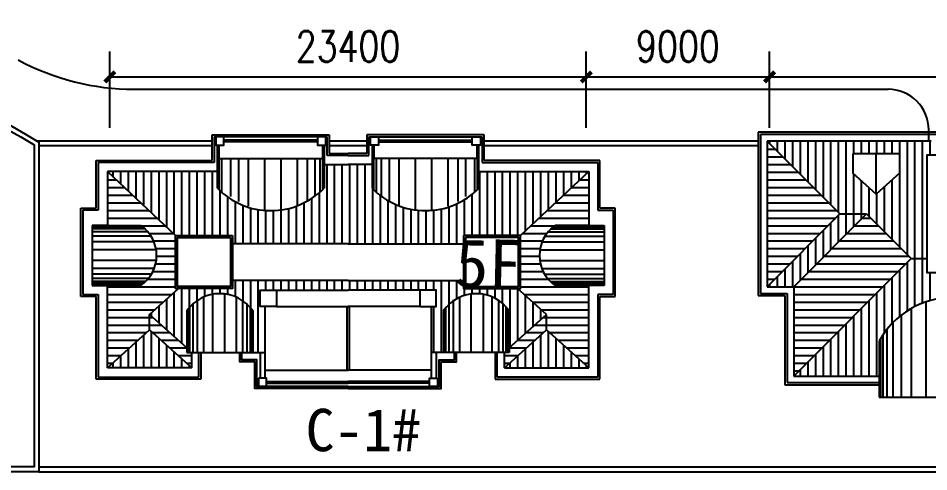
# Model space of a CAD drawing. Extents: x 225694 to 1397201, y -46174 to 794826.
# Drawn here: x 599084 to 643804, y 234669 to 256937 of the extents above; entities that cross this region are included whole.
import ezdxf
from ezdxf.enums import TextEntityAlignment as Align

# ---------------------------------------------------------------- set-up
doc = ezdxf.new("R2010")
doc.units = 0
doc.header["$LTSCALE"] = 0.5
doc.header["$MEASUREMENT"] = 0
for name, color, linetype in [('KJ', 8, 'Continuous'), ('PUB_DIM', 3, 'Continuous'), ('WINDOW', 3, 'Continuous'), ('ZJ', 7, 'Continuous'), ('屋顶', 135, 'Continuous'), ('路', 40, 'Continuous')]:
    doc.layers.add(name, color=color, linetype=linetype)
doc.styles.add('DIM_FONT', font='SIMPLEX.shx', dxfattribs={"width": 0.8})
doc.styles.add('等线体', font='')
doc.styles.get('等线体').set_extended_font_data('黑体')
doc.dimstyles.new('DIMN500', dxfattribs={"dimscale": 5, "dimtxt": 300, "dimasz": 100, "dimexe": 250, "dimexo": 300, "dimgap": 150, "dimtad": 1, "dimdec": 0, "dimzin": 0, "dimdsep": 46, "dimtxsty": 'DIM_FONT', "dimcen": 0.09, "dimclrt": 7, "dimazin": 2, "dimtfac": 1, "dimtdec": 0, "dimtix": 1, "dimtmove": 2, "dimatfit": 3, "dimfxl": 1, "dimtolj": 1, "dimtzin": 0, "dimarcsym": 0})

# ---------------------------------------------------------------- blocks, each defined once
blk = doc.blocks.new('c1w')
at = {"layer": 'KJ'}
h = blk.add_hatch(dxfattribs=at)
h.set_pattern_fill('LINE', color=256, scale=3000, angle=90, style=0)
h.paths.add_polyline_path([(953865, 177981), (953865, 179141), (952685, 179141), (951505, 179141), (951505, 177981, -0.419621), (946265, 177981), (946265, 178801), (940865, 178801), (944216, 175656), (947016, 175656), (947016, 175256), (952685, 175256), (958353, 175256), (958353, 175656), (961153, 175656), (964505, 178801), (959105, 178801), (959105, 177981, -0.419621)])
h.paths.add_polyline_path([(960605, 171962), (960605, 170144), (962435, 171779), (961013, 173056), (958353, 173056), (958353, 173456), (952685, 173456), (947016, 173456), (947016, 173056), (944356, 173056), (942935, 171779), (944765, 170144), (944765, 171962, -0.520128), (948005, 171962), (948005, 169911), (948205, 169911), (948605, 169911), (948605, 172181), (948365, 172181), (948365, 172981), (949165, 172981), (952685, 172981), (956205, 172981), (957005, 172981), (957005, 172181), (956765, 172181), (956765, 169911), (957365, 169911), (957365, 171962, -0.520128)])
h.paths.add_polyline_path([(964505, 169161), (962435, 171029), (960365, 169161)])
h.paths.add_polyline_path([(945005, 169161), (942935, 171029), (940865, 169161)])
h = blk.add_hatch(dxfattribs=at)
h.set_pattern_fill('LINE', color=256, scale=3000, style=0)
h.paths.add_polyline_path([(944216, 175656), (940865, 178801), (940865, 176151), (942515, 176151, -0.52381), (942515, 173211), (940865, 173211), (940865, 169161), (942935, 171029), (942935, 171779), (944356, 173056), (944216, 173056)])
h.paths.add_polyline_path([(942935, 171779), (942935, 171029), (945005, 169161), (945005, 169911), (944765, 169911), (944765, 170144)])
h.paths.add_polyline_path([(960605, 170144), (960605, 169911), (960365, 169911), (960365, 169161), (962435, 171029), (962435, 171779)])
h.paths.add_polyline_path([(962435, 171029), (964505, 169161), (964505, 173211), (962855, 173211, -0.52381), (962855, 176151), (964505, 176151), (964505, 178801), (961153, 175656), (961153, 173056), (961013, 173056), (962435, 171779)])
for p, q in [((946337, 179441), (946337, 177905)), ((946471, 179441), (946471, 177777)), ((946917, 179441), (946917, 177572)), ((947297, 179441), (947297, 177324)), ((947779, 179441), (947779, 177100)), ((948582, 179441), (948582, 176907)), ((949387, 179441), (949387, 176907)), ((950190, 179441), (950190, 177100)), ((950672, 179441), (950672, 177324)), ((951052, 179441), (951052, 177572)), ((951299, 179441), (951299, 177777)), ((951432, 179441), (951432, 177905)), ((953937, 179441), (953937, 177905)), ((954071, 179441), (954071, 177777)), ((954317, 179441), (954317, 177572)), ((954697, 179441), (954697, 177324)), ((955179, 179441), (955179, 177100)), ((955982, 179441), (955982, 176907)), ((956787, 179441), (956787, 176907)), ((957590, 179441), (957590, 177100)), ((958072, 179441), (958072, 177324)), ((958452, 179441), (958452, 177572)), ((958899, 179441), (958899, 177777)), ((959032, 179441), (959032, 177905)), ((942554, 176123), (940115, 176123)), ((942612, 176078), (940115, 176078)), ((942715, 175989), (940115, 175989)), ((942852, 175847), (940115, 175847)), ((962517, 175847), (965255, 175847)), ((962654, 175989), (965255, 175989)), ((962757, 176078), (965255, 176078)), ((962816, 176123), (965255, 176123)), ((943010, 175633), (940115, 175633)), ((943155, 175348), (940115, 175348)), ((962214, 175348), (965255, 175348)), ((962359, 175633), (965255, 175633)), ((943264, 174953), (940115, 174953)), ((962105, 174953), (965255, 174953)), ((943269, 174442), (940115, 174442)), ((962101, 174442), (965255, 174442)), ((943169, 174047), (940115, 174047)), ((962201, 174047), (965255, 174047)), ((943031, 173762), (940115, 173762)), ((942880, 173548), (940115, 173548)), ((962339, 173762), (965255, 173762)), ((962489, 173548), (965255, 173548)), ((942750, 173406), (940115, 173406)), ((942653, 173317), (940115, 173317)), ((942598, 173272), (940115, 173272)), ((962619, 173406), (965255, 173406)), ((962716, 173317), (965255, 173317)), ((962771, 173272), (965255, 173272)), ((945604, 169911), (945604, 172663)), ((946037, 169911), (946037, 172797)), ((946633, 169911), (946633, 172789)), ((947203, 169911), (947203, 172646)), ((958166, 169911), (958166, 172646)), ((958736, 169911), (958736, 172789)), ((959332, 169911), (959332, 172797)), ((959765, 169911), (959765, 172663)), ((945073, 169911), (945073, 172325)), ((945286, 169911), (945286, 172488)), ((947513, 169911), (947513, 172499)), ((947726, 169911), (947726, 172323)), ((957643, 169911), (957643, 172323)), ((957856, 169911), (957856, 172499)), ((960083, 169911), (960083, 172488)), ((960296, 169911), (960296, 172325)), ((944832, 169911), (944832, 172070)), ((944914, 169911), (944914, 172167)), ((947886, 169911), (947886, 172148)), ((947968, 169911), (947968, 172037)), ((957401, 169911), (957401, 172037)), ((957483, 169911), (957483, 172148)), ((960456, 169911), (960456, 172167)), ((960537, 169911), (960537, 172070))]:
    blk.add_line(p, q, dxfattribs=at)
at = {"layer": '屋顶'}
for p, q in [((946005, 179351), (946005, 180601)), ((946005, 180601), (951765, 180601)), ((946105, 180501), (946105, 179251)), ((951665, 180501), (946105, 180501)), ((951185, 180341), (946585, 180341)), ((951185, 180261), (946585, 180261)), ((951665, 179591), (951665, 180501)), ((951765, 180601), (951765, 179691)), ((953605, 180601), (953605, 179691)), ((959365, 180601), (953605, 180601)), ((953705, 179591), (953705, 180501)), ((953705, 180501), (959265, 180501)), ((954185, 180341), (958785, 180341)), ((954185, 180261), (958785, 180261)), ((959265, 180501), (959265, 179251)), ((959365, 179351), (959365, 180601)), ((946268, 179441), (946268, 180101)), ((946348, 179441), (946348, 180101)), ((951425, 180101), (951425, 179441)), ((951505, 180101), (951505, 179141)), ((953865, 180101), (953865, 179141)), ((953945, 180101), (953945, 179441)), ((959021, 179441), (959021, 180101)), ((959101, 179441), (959101, 180101)), ((940315, 177001), (940315, 179351)), ((940315, 179351), (946005, 179351)), ((952685, 179591), (951665, 179591)), ((951765, 179691), (952685, 179691)), ((953605, 179691), (952685, 179691)), ((952685, 179591), (953705, 179591)), ((965055, 179351), (959365, 179351)), ((965055, 177001), (965055, 179351)), ((940415, 179251), (940415, 176901)), ((945874, 179251), (940415, 179251)), ((946105, 179251), (943280, 179251)), ((951505, 179141), (952685, 179141)), ((953865, 179141), (952685, 179141)), ((959265, 179251), (964955, 179251)), ((959495, 179251), (962090, 179251)), ((964955, 179251), (964955, 176901)), ((940865, 178801), (940865, 176151)), ((940865, 178801), (944216, 175656)), ((946265, 178801), (940865, 178801)), ((959105, 178801), (964505, 178801)), ((964505, 178801), (961153, 175656)), ((964505, 178801), (964505, 176151)), ((939565, 172661), (939565, 177001)), ((939565, 177001), (940315, 177001)), ((939665, 176901), (939665, 172761)), ((940415, 176901), (939665, 176901)), ((964955, 176901), (965705, 176901)), ((965805, 177001), (965055, 177001)), ((965705, 176901), (965705, 172761)), ((965805, 172661), (965805, 177001)), ((940115, 176151), (940115, 173211)), ((940865, 176151), (940115, 176151)), ((940865, 176151), (942515, 176151)), ((940865, 176151), (942515, 176151)), ((964505, 176151), (962855, 176151)), ((964505, 176151), (962855, 176151)), ((964505, 176151), (965255, 176151)), ((965255, 176151), (965255, 173211)), ((952685, 175256), (947016, 175256)), ((952685, 175256), (958353, 175256)), ((940115, 173211), (940865, 173211)), ((940865, 173211), (942515, 173211)), ((940865, 169161), (940865, 173211)), ((952685, 173456), (947016, 173456)), ((952685, 173456), (947485, 173456)), ((952685, 173456), (958353, 173456)), ((952685, 173456), (957885, 173456)), ((964505, 173211), (962855, 173211)), ((965255, 173211), (964505, 173211)), ((964505, 169161), (964505, 173211)), ((940315, 172661), (939565, 172661)), ((939665, 172761), (940415, 172761)), ((940165, 172761), (940415, 172761)), ((940315, 168611), (940315, 172661)), ((940415, 172761), (940415, 168711)), ((940415, 172761), (940415, 168711)), ((942935, 171779), (944356, 173056)), ((949165, 172981), (952685, 172981)), ((956205, 172981), (952685, 172981)), ((962435, 171779), (961013, 173056)), ((965705, 172761), (964955, 172761)), ((965205, 172761), (964955, 172761)), ((964955, 172761), (964955, 168711)), ((964955, 172761), (964955, 168711)), ((965055, 172661), (965805, 172661)), ((965055, 168611), (965055, 172661)), ((948605, 172181), (948605, 168651)), ((949165, 172181), (952685, 172181)), ((956205, 172181), (952685, 172181)), ((956765, 172181), (956765, 168651)), ((942935, 171029), (942935, 171779)), ((944765, 170144), (942935, 171779)), ((944765, 171980), (944765, 169911)), ((948005, 171980), (948005, 169911)), ((957365, 171980), (957365, 169911)), ((960605, 171980), (960605, 169911)), ((960605, 170144), (962435, 171779)), ((962435, 171029), (962435, 171779)), ((940865, 169161), (942935, 171029)), ((945005, 169161), (942935, 171029)), ((960365, 169161), (962435, 171029)), ((964505, 169161), (962435, 171029)), ((944765, 169911), (948205, 169911)), ((945005, 169161), (945005, 169911)), ((945355, 168711), (945355, 169911)), ((945355, 168711), (945355, 169911)), ((945455, 169911), (945455, 168611)), ((947905, 169911), (948605, 169911)), ((948365, 169911), (948365, 168651)), ((957465, 169911), (956765, 169911)), ((957005, 169911), (957005, 168651)), ((960605, 169911), (957165, 169911)), ((959915, 169911), (959915, 168611)), ((960015, 168711), (960015, 169911)), ((960015, 168711), (960015, 169911)), ((960365, 169161), (960365, 169911)), ((945005, 169161), (940865, 169161)), ((948605, 169051), (952685, 169051)), ((956765, 169051), (952685, 169051)), ((960365, 169161), (964505, 169161)), ((945455, 168611), (940315, 168611)), ((940415, 168711), (945355, 168711)), ((940415, 168711), (945355, 168711)), ((959915, 168611), (965055, 168611)), ((964955, 168711), (960015, 168711)), ((964955, 168711), (960015, 168711)), ((948685, 168491), (952685, 168491)), ((948685, 168411), (952685, 168411)), ((956685, 168491), (952685, 168491)), ((956685, 168411), (952685, 168411))]:
    blk.add_line(p, q, dxfattribs=at)
for points in [[(946185, 180501), (946185, 180101), (946585, 180101), (946585, 180501)], [(951185, 180501), (951185, 180101), (951585, 180101), (951585, 180501)], [(954185, 180501), (954185, 180101), (953785, 180101), (953785, 180501)], [(959185, 180501), (959185, 180101), (958785, 180101), (958785, 180501)], [(947016, 175656), (947016, 173056), (944216, 173056), (944216, 175656)], [(946916, 175556), (946916, 173156), (944316, 173156), (944316, 175556)], [(958353, 175656), (958353, 173056), (961153, 173056), (961153, 175656)], [(958453, 175556), (958453, 173156), (961053, 173156), (961053, 175556)], [(949165, 172981), (949165, 172181), (948365, 172181), (948365, 172981)], [(956205, 172981), (956205, 172181), (957005, 172181), (957005, 172981)], [(948285, 168651), (948285, 168251), (948685, 168251), (948685, 168651)], [(957085, 168651), (957085, 168251), (956685, 168251), (956685, 168651)]]:
    blk.add_lwpolyline(points, close=True, dxfattribs=at)
for points in [[(946265, 177981), (946265, 179441), (951505, 179441), (951505, 177981)], [(959105, 177981), (959105, 179441), (953865, 179441), (953865, 177981)], [(952685, 168151), (948105, 168151), (948105, 169461), (947365, 169461), (947365, 169911)], [(952685, 168251), (948205, 168251), (948205, 169561), (947465, 169561), (947465, 169911)], [(952685, 168251), (957165, 168251), (957165, 169561), (957905, 169561), (957905, 169911)], [(952685, 168151), (957265, 168151), (957265, 169461), (958005, 169461), (958005, 169911)]]:
    blk.add_lwpolyline(points, dxfattribs=at)
for centre, radius, start, end in [((948885, 180553), 3672, 224.4721, 315.5279), ((956485, 180553), 3672, 224.4721, 315.5279), ((941496, 174681), 1788, 304.708, 55.292), ((963873, 174681), 1788, 124.708, 235.292), ((946385, 170826), 1979, 35.0396, 144.9604), ((958985, 170826), 1979, 35.0396, 144.9604)]:
    blk.add_arc(centre, radius, start, end, dxfattribs=at)
blk = doc.blocks.new('c2w')
at = {"layer": 'KJ'}
h = blk.add_hatch(dxfattribs=at)
h.set_pattern_fill('LINE', color=256, scale=3000, angle=90, style=0)
h.paths.add_polyline_path([(1269279, 178571), (1269495, 178571), (1269495, 179261), (1261557, 179261), (1253619, 179261), (1253619, 178571), (1253835, 178571), (1253835, 173491), (1254602, 173491), (1256792, 175681), (1261557, 175681), (1266322, 175681), (1268512, 173491), (1269279, 173491)])
h.paths.add_polyline_path([(1264839, 177682), (1263689, 176656), (1262539, 177682), (1262539, 178629), (1264839, 178629)], flags=16)
h.paths.add_polyline_path([(1260575, 177682), (1259425, 176656), (1258275, 177682), (1258275, 178629), (1260575, 178629)], flags=16)
h.paths.add_polyline_path([(1251279, 178571), (1251495, 178571), (1251495, 179261), (1243437, 179261), (1247017, 175681), (1248322, 175681), (1250512, 173491), (1251279, 173491)])
h.paths.add_polyline_path([(1248797, 176656), (1247647, 177682), (1247647, 178629), (1249947, 178629), (1249947, 177682)], flags=16)
h.paths.add_polyline_path([(1287279, 178571), (1287495, 178571), (1287495, 179261), (1279437, 179261), (1271619, 179261), (1271619, 178571), (1271835, 178571), (1271835, 173660), (1271835, 173491), (1272602, 173491), (1274792, 175681), (1279557, 175681), (1284322, 175681), (1286512, 173491), (1287279, 173491)])
h.paths.add_polyline_path([(1276275, 177682), (1276275, 178629), (1278575, 178629), (1278575, 177682), (1277425, 176656)], flags=16)
h.paths.add_polyline_path([(1280539, 177682), (1280539, 178629), (1282839, 178629), (1282839, 177682), (1281689, 176656)], flags=16)
h.paths.add_polyline_path([(1297677, 179261), (1289619, 179261), (1289619, 178571), (1289835, 178571), (1289835, 173660), (1289835, 173491), (1290602, 173491), (1292792, 175681), (1294097, 175681)])
h.paths.add_polyline_path([(1292318, 176656), (1291168, 177682), (1291168, 178629), (1293468, 178629), (1293468, 177682)], flags=16)
h.paths.add_polyline_path([(1254602, 173491), (1253835, 173491), (1253835, 172808), (1252557, 172808), (1251279, 172808), (1251279, 173491), (1250512, 173491), (1244742, 167721), (1248939, 167721), (1248939, 169441, -0.272682), (1252557, 171573, -0.272682), (1256175, 169441), (1256175, 167721), (1260372, 167721)])
h.paths.add_polyline_path([(1248322, 175681), (1247017, 175681), (1243437, 172101), (1244742, 172101)])
h.paths.add_polyline_path([(1272602, 173491), (1271835, 173491), (1271835, 172808), (1270557, 172808), (1269279, 172808), (1269279, 173491), (1268512, 173491), (1262742, 167721), (1266939, 167721), (1266939, 169441, -0.272682), (1270557, 171573, -0.272682), (1274175, 169441), (1274175, 167721), (1278372, 167721)])
h.paths.add_polyline_path([(1288557, 171573, -0.272682), (1292175, 169441), (1292175, 167721), (1296372, 167721), (1290602, 173491), (1289835, 173491), (1289835, 172808), (1288557, 172808), (1287279, 172808), (1287279, 173491), (1286512, 173491), (1280742, 167721), (1284939, 167721), (1284939, 169441, -0.272682)])
h.paths.add_polyline_path([(1294097, 175681), (1292792, 175681), (1296372, 172101), (1297677, 172101)])
h = blk.add_hatch(dxfattribs=at)
h.set_pattern_fill('LINE', color=256, scale=3000, angle=180, style=0)
h.paths.add_polyline_path([(1297677, 172101), (1297677, 179261), (1294097, 175681)])
h.paths.add_polyline_path([(1296372, 167721), (1296372, 172101), (1292792, 175681), (1290602, 173491)])
h.paths.add_polyline_path([(1286512, 173491), (1284322, 175681), (1280742, 172101), (1280742, 167721)])
h.paths.add_polyline_path([(1278372, 167721), (1278372, 172101), (1274792, 175681), (1272602, 173491)])
h.paths.add_polyline_path([(1268512, 173491), (1266322, 175681), (1262742, 172101), (1262742, 167721)])
h.paths.add_polyline_path([(1256792, 175681), (1254602, 173491), (1260372, 167721), (1260372, 172101)])
h.paths.add_polyline_path([(1250512, 173491), (1248322, 175681), (1244742, 172101), (1244742, 167721)])
h.paths.add_polyline_path([(1243437, 172101), (1247017, 175681), (1243437, 179261)])
at = {"layer": 'KJ', "linetype": 'Continuous'}
for p, q in [((1251236, 171356), (1251236, 166689)), ((1250516, 171034), (1250516, 166689)), ((1250028, 170710), (1250028, 166689)), ((1249317, 170008), (1249317, 166689)), ((1249614, 170343), (1249614, 166689)), ((1249011, 169566), (1249011, 166689)), ((1249119, 169736), (1249119, 166689))]:
    blk.add_line(p, q, dxfattribs=at)
at = {"layer": '屋顶'}
for p, q in [((1251927, 179693), (1243005, 179693)), ((1243005, 179693), (1243005, 171669)), ((1251819, 179585), (1243113, 179585)), ((1243113, 179585), (1243113, 171777)), ((1251495, 179261), (1243437, 179261)), ((1243437, 179261), (1247017, 175681)), ((1243437, 179261), (1243437, 172101)), ((1251279, 178571), (1251279, 173660)), ((1243437, 172101), (1247017, 175681)), ((1244742, 172101), (1248322, 175681)), ((1247017, 175681), (1248322, 175681)), ((1248322, 175681), (1250512, 173491)), ((1244742, 167721), (1250512, 173491)), ((1250512, 173491), (1251279, 173491)), ((1243113, 171777), (1244418, 171777)), ((1243437, 172101), (1244742, 172101)), ((1244418, 171777), (1244418, 167397)), ((1244742, 172101), (1244742, 167721)), ((1243005, 171669), (1244310, 171669)), ((1244310, 171669), (1244310, 167289)), ((1248939, 169441), (1248939, 166689)), ((1244742, 167721), (1248939, 167721)), ((1244310, 167289), (1248939, 167289)), ((1244418, 167397), (1248939, 167397)), ((1248939, 166689), (1252557, 166689))]:
    blk.add_line(p, q, dxfattribs=at)
at = {"layer": '屋顶', "linetype": 'Continuous'}
for p, q in [((1249947, 178629), (1247647, 178629)), ((1247647, 178629), (1247647, 177682)), ((1248797, 176656), (1248797, 178629)), ((1249947, 178629), (1249947, 177682)), ((1248797, 176656), (1247647, 177682)), ((1249947, 177682), (1248797, 176656))]:
    blk.add_line(p, q, dxfattribs=at)
at = {"layer": '屋顶'}
blk.add_lwpolyline([(1252557, 178571), (1251279, 178571), (1251279, 172808), (1252557, 172808)], dxfattribs=at)
blk.add_arc((1252557, 167437), 4136, 90, 151.0109, dxfattribs=at)
blk = doc.blocks.new('_ArchTick')
at = {"color": 0, "linetype": 'ByBlock'}
blk.add_lwpolyline([(-0.5, -0.5, 0.4, 0.4, 0), (0.5, 0.5, 0.4, 0.4, 0)], format="xyseb", dxfattribs=at)
blk = doc.blocks.new('*U42')
at = {"color": 0, "lineweight": -2}
for p, q in [((603584, 251554), (603584, 255304)), ((626983, 251554), (626983, 255304)), ((603584, 254054), (626983, 254054)), ((603584, 254054), (626983, 254054))]:
    blk.add_line(p, q, dxfattribs=at)
at = {"layer": 'DEFPOINTS', "color": 0}
for p in [(603584, 250054), (626983, 250054)]:
    blk.add_point(p, dxfattribs=at)
at = {"color": 0, "lineweight": -2, "xscale": 500, "yscale": 500, "zscale": 500, "rotation": 180}
blk.add_blockref('_ArchTick', (603584, 254054), dxfattribs=at)
at = {"color": 0, "lineweight": -2, "xscale": 500, "yscale": 500, "zscale": 500}
blk.add_blockref('_ArchTick', (626983, 254054), dxfattribs=at)
at = {"color": 7, "insert": (615283, 255554), "char_height": 1500, "width": 0.000000001, "attachment_point": 5, "style": 'DIM_FONT'}
blk.add_mtext('\\A1;23400', dxfattribs=at)
blk = doc.blocks.new('*U43')
at = {"color": 0, "lineweight": -2}
for p, q in [((626983, 251554), (626983, 255304)), ((635983, 251554), (635983, 255304)), ((626983, 254054), (635983, 254054)), ((626983, 254054), (635983, 254054))]:
    blk.add_line(p, q, dxfattribs=at)
at = {"layer": 'DEFPOINTS', "color": 0}
for p in [(626983, 250054), (635983, 250054)]:
    blk.add_point(p, dxfattribs=at)
at = {"color": 0, "lineweight": -2, "xscale": 500, "yscale": 500, "zscale": 500, "rotation": 180}
blk.add_blockref('_ArchTick', (626983, 254054), dxfattribs=at)
at = {"color": 0, "lineweight": -2, "xscale": 500, "yscale": 500, "zscale": 500}
blk.add_blockref('_ArchTick', (635983, 254054), dxfattribs=at)
at = {"color": 7, "insert": (631483, 255554), "char_height": 1500, "width": 0.000000001, "attachment_point": 5, "style": 'DIM_FONT'}
blk.add_mtext('\\A1;9000', dxfattribs=at)
blk = doc.blocks.new('*U44')
at = {"color": 0, "lineweight": -2}
for p, q in [((635983, 251554), (635983, 255304)), ((689983, 251554), (689983, 255304)), ((635983, 254054), (689983, 254054)), ((635983, 254054), (689983, 254054))]:
    blk.add_line(p, q, dxfattribs=at)
at = {"layer": 'DEFPOINTS', "color": 0}
for p in [(635983, 250054), (689983, 250054)]:
    blk.add_point(p, dxfattribs=at)
at = {"color": 0, "lineweight": -2, "xscale": 500, "yscale": 500, "zscale": 500, "rotation": 180}
blk.add_blockref('_ArchTick', (635983, 254054), dxfattribs=at)
at = {"color": 0, "lineweight": -2, "xscale": 500, "yscale": 500, "zscale": 500}
blk.add_blockref('_ArchTick', (689983, 254054), dxfattribs=at)
at = {"color": 7, "insert": (662983, 255554), "char_height": 1500, "width": 0.000000001, "attachment_point": 5, "style": 'DIM_FONT'}
blk.add_mtext('\\A1;54000', dxfattribs=at)

msp = doc.modelspace()

# ---------------------------------------------------------------- linework, layer by layer
at = {"layer": 'KJ', "color": 7}
for p, q in [((615223.2, 242788.9), (615223.2, 239658.9)), ((615343.2, 242788.9), (615343.2, 239658.9))]:
    msp.add_line(p, q, dxfattribs=at)
at = {"layer": 'WINDOW', "color": 7}
for p, q in [((608603.2, 250908.9), (600016.4, 250908.9)), ((608603.2, 250908.9), (600016.4, 250908.9)), ((616203.2, 250908.9), (614363.2, 250908.9)), ((635431.2, 250908.9), (621963.2, 250908.9)), ((608603.2, 250668.9), (600103.2, 250668.9)), ((608603.2, 250668.9), (600103.2, 250668.9)), ((616203.2, 250668.9), (614363.2, 250668.9)), ((635431.2, 250668.9), (621963.2, 250668.9)), ((600103.2, 234908.9), (698890.3, 234908.9)), ((600103.2, 234668.9), (699120.1, 234668.9))]:
    msp.add_line(p, q, dxfattribs=at)
for points in [[(575863.2, 234668.9), (575863.2, 250797.3), (577005.2, 258923.5, -0.1030507), (600103.2, 250856.8), (600103.2, 234668.9)], [(576103.2, 234908.9), (576103.2, 250780.5), (577209.7, 258654.1, -0.1014715), (599863.2, 250720.9), (599863.2, 234908.9)]]:
    msp.add_lwpolyline(points, format="xyb", close=True, dxfattribs=at)
at = {"layer": '路', "color": 7, "linetype": 'Continuous'}
for p, q in [((604779.1, 253452), (641803.2, 253452)), ((643803.2, 250908.9), (643803.2, 251452))]:
    msp.add_line(p, q, dxfattribs=at)
for centre, radius, start, end in [((604779.1, 265452), 12000, 241.66753, 270), ((641803.2, 251452), 2000, 0, 90)]:
    msp.add_arc(centre, radius, start, end, dxfattribs=at)

# ---------------------------------------------------------------- block references
at = {"layer": 'KJ', "color": 7}
for name, p in [('c2w', (-607574, 71648.1)), ('c1w', (-337401.4, 70608.3))]:
    msp.add_blockref(name, p, dxfattribs=at)

# ---------------------------------------------------------------- texts
at = {"layer": 'ZJ', "color": 7, "linetype": 'Continuous', "style": '等线体'}
msp.add_text('5F', height=2400, rotation=358.73535, dxfattribs=at).set_placement((622183.4, 244865.4), align=Align.MIDDLE)
msp.add_text('C-1#', height=2080, dxfattribs=at).set_placement((616030.5, 236720.3), align=Align.MIDDLE)

# ---------------------------------------------------------------- dimensions: what is measured, and where the dimension line sits
at = {"layer": 'PUB_DIM', "color": 7}
for p1, p2, picture, middle in [((603583.6, 250053.8), (626983.2, 250053.8), '*U42', (615283.4, 255553.8)), ((626983.2, 250053.8), (635983.2, 250053.8), '*U43', (631483.2, 255553.8)), ((635983.2, 250053.8), (689983.2, 250053.8), '*U44', (662983.2, 255553.8))]:
    dim = msp.add_aligned_dim(p1=p1, p2=p2, distance=4000, dimstyle='DIMN500', dxfattribs=at)
    dim.commit()
    dim.dimension.update_dxf_attribs({"geometry": picture, "text_midpoint": middle})

doc.saveas('drawing.dxf')
